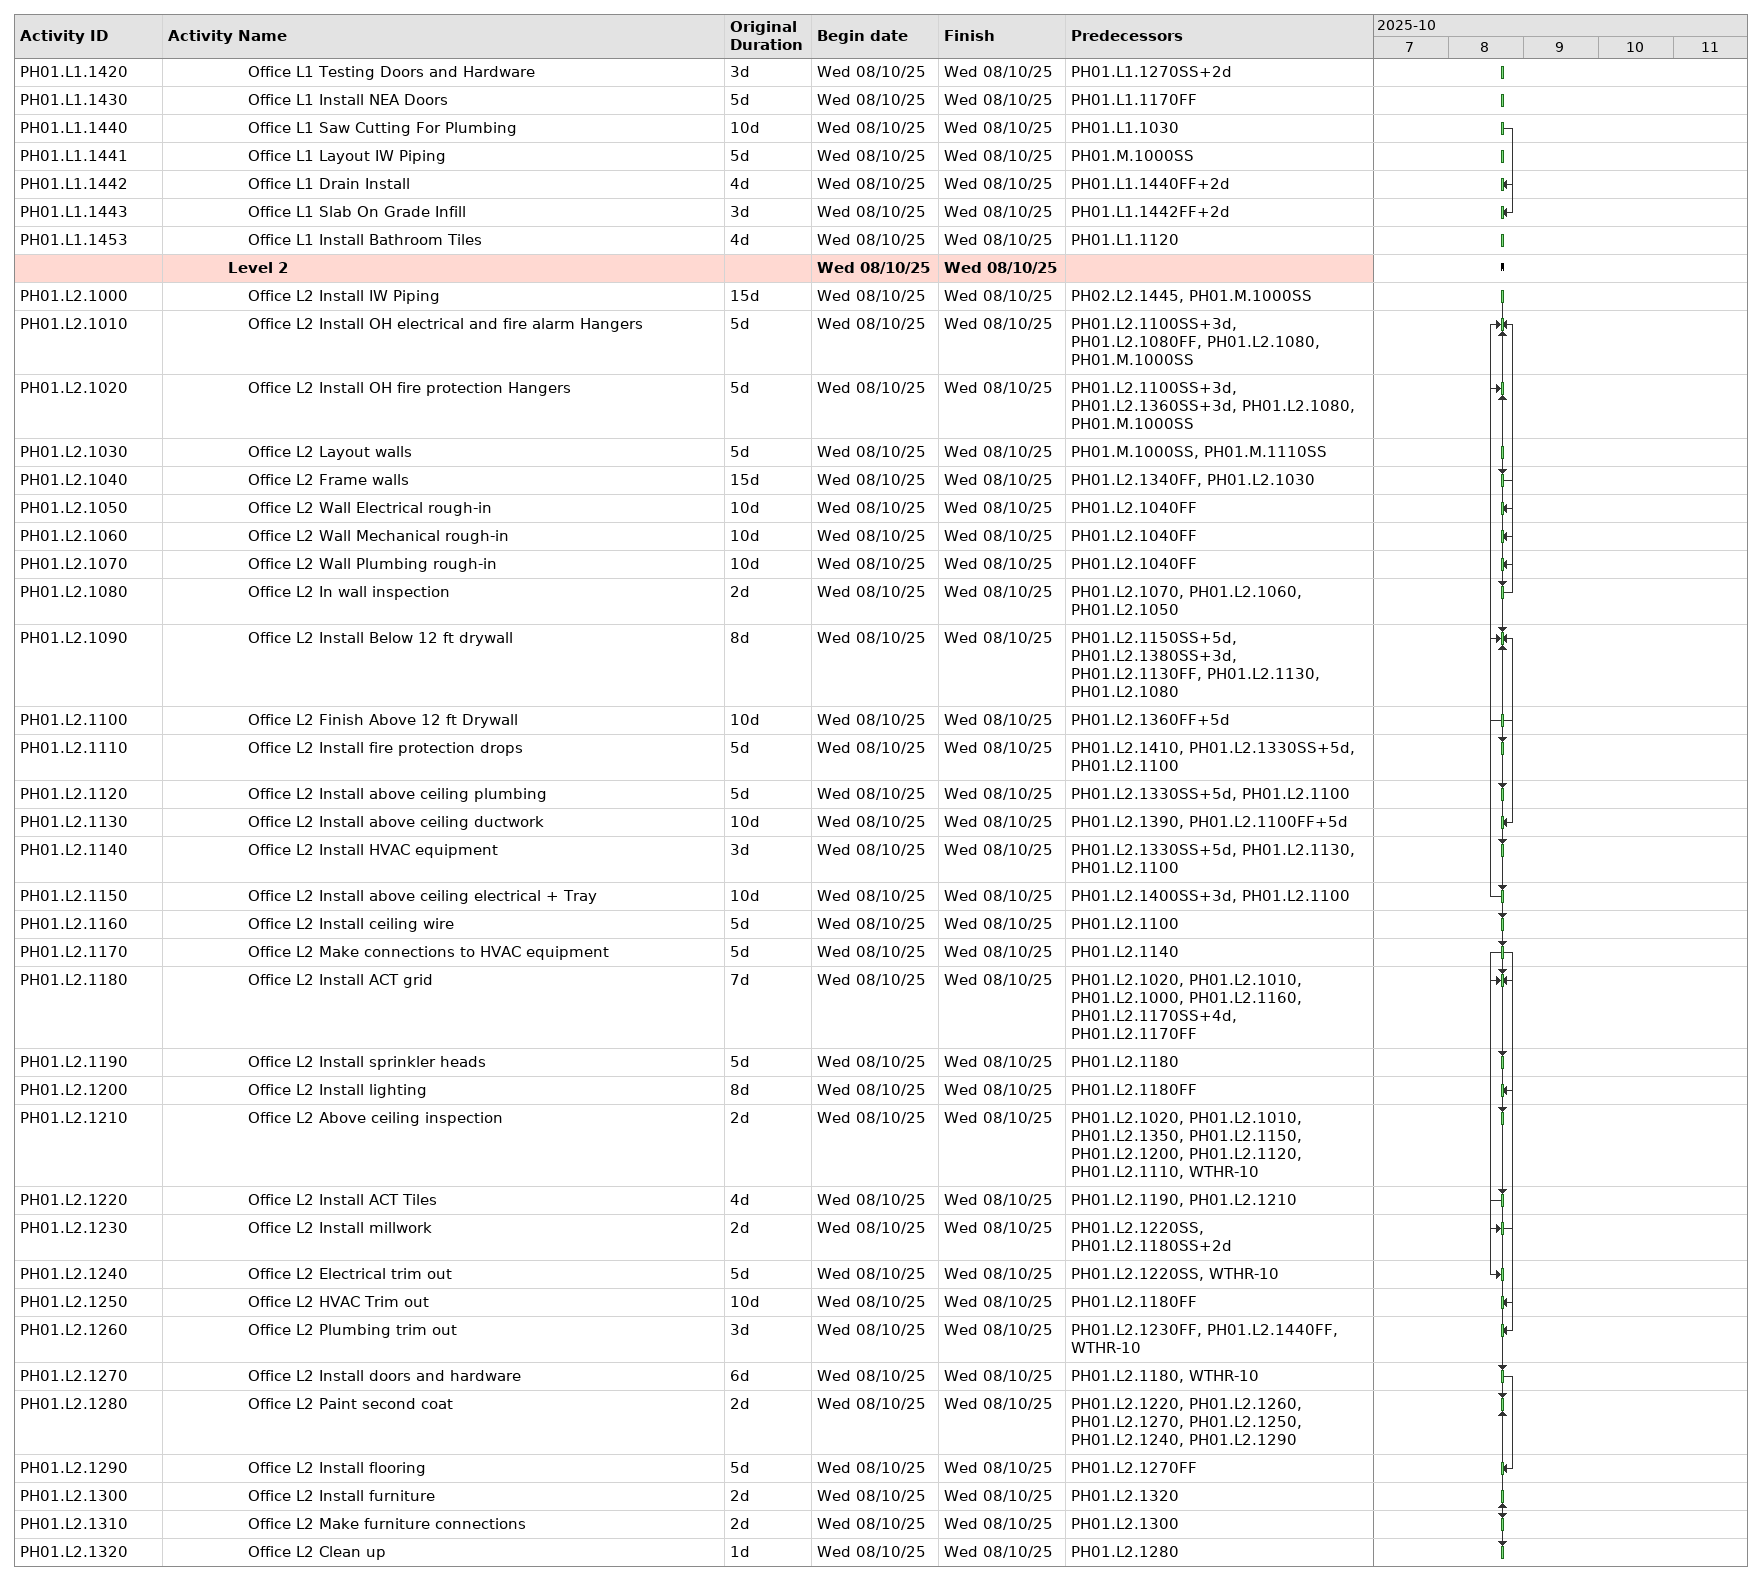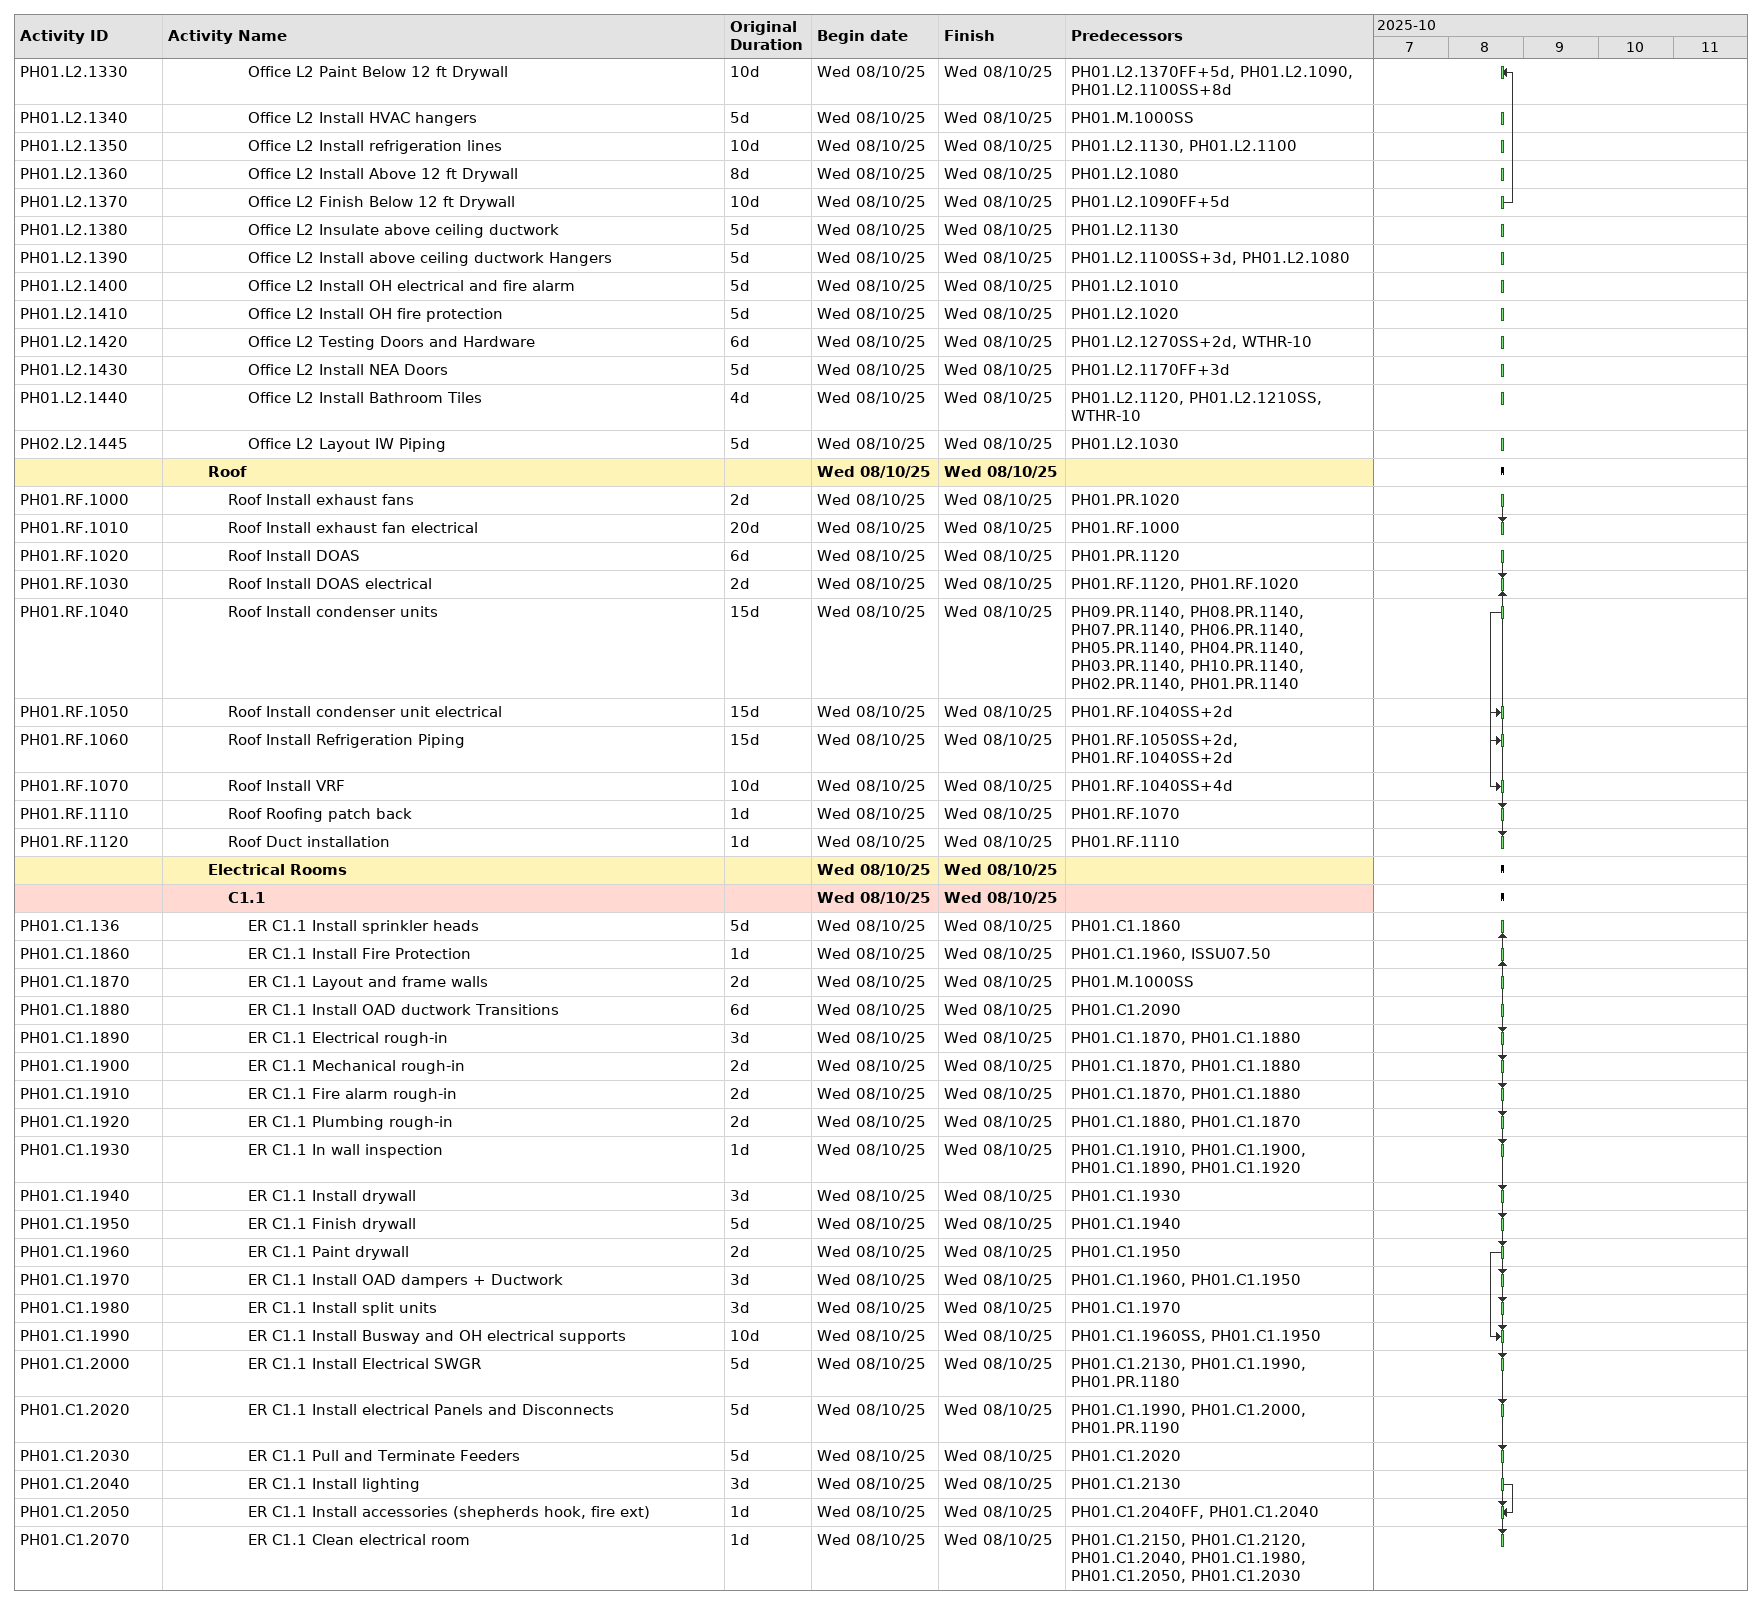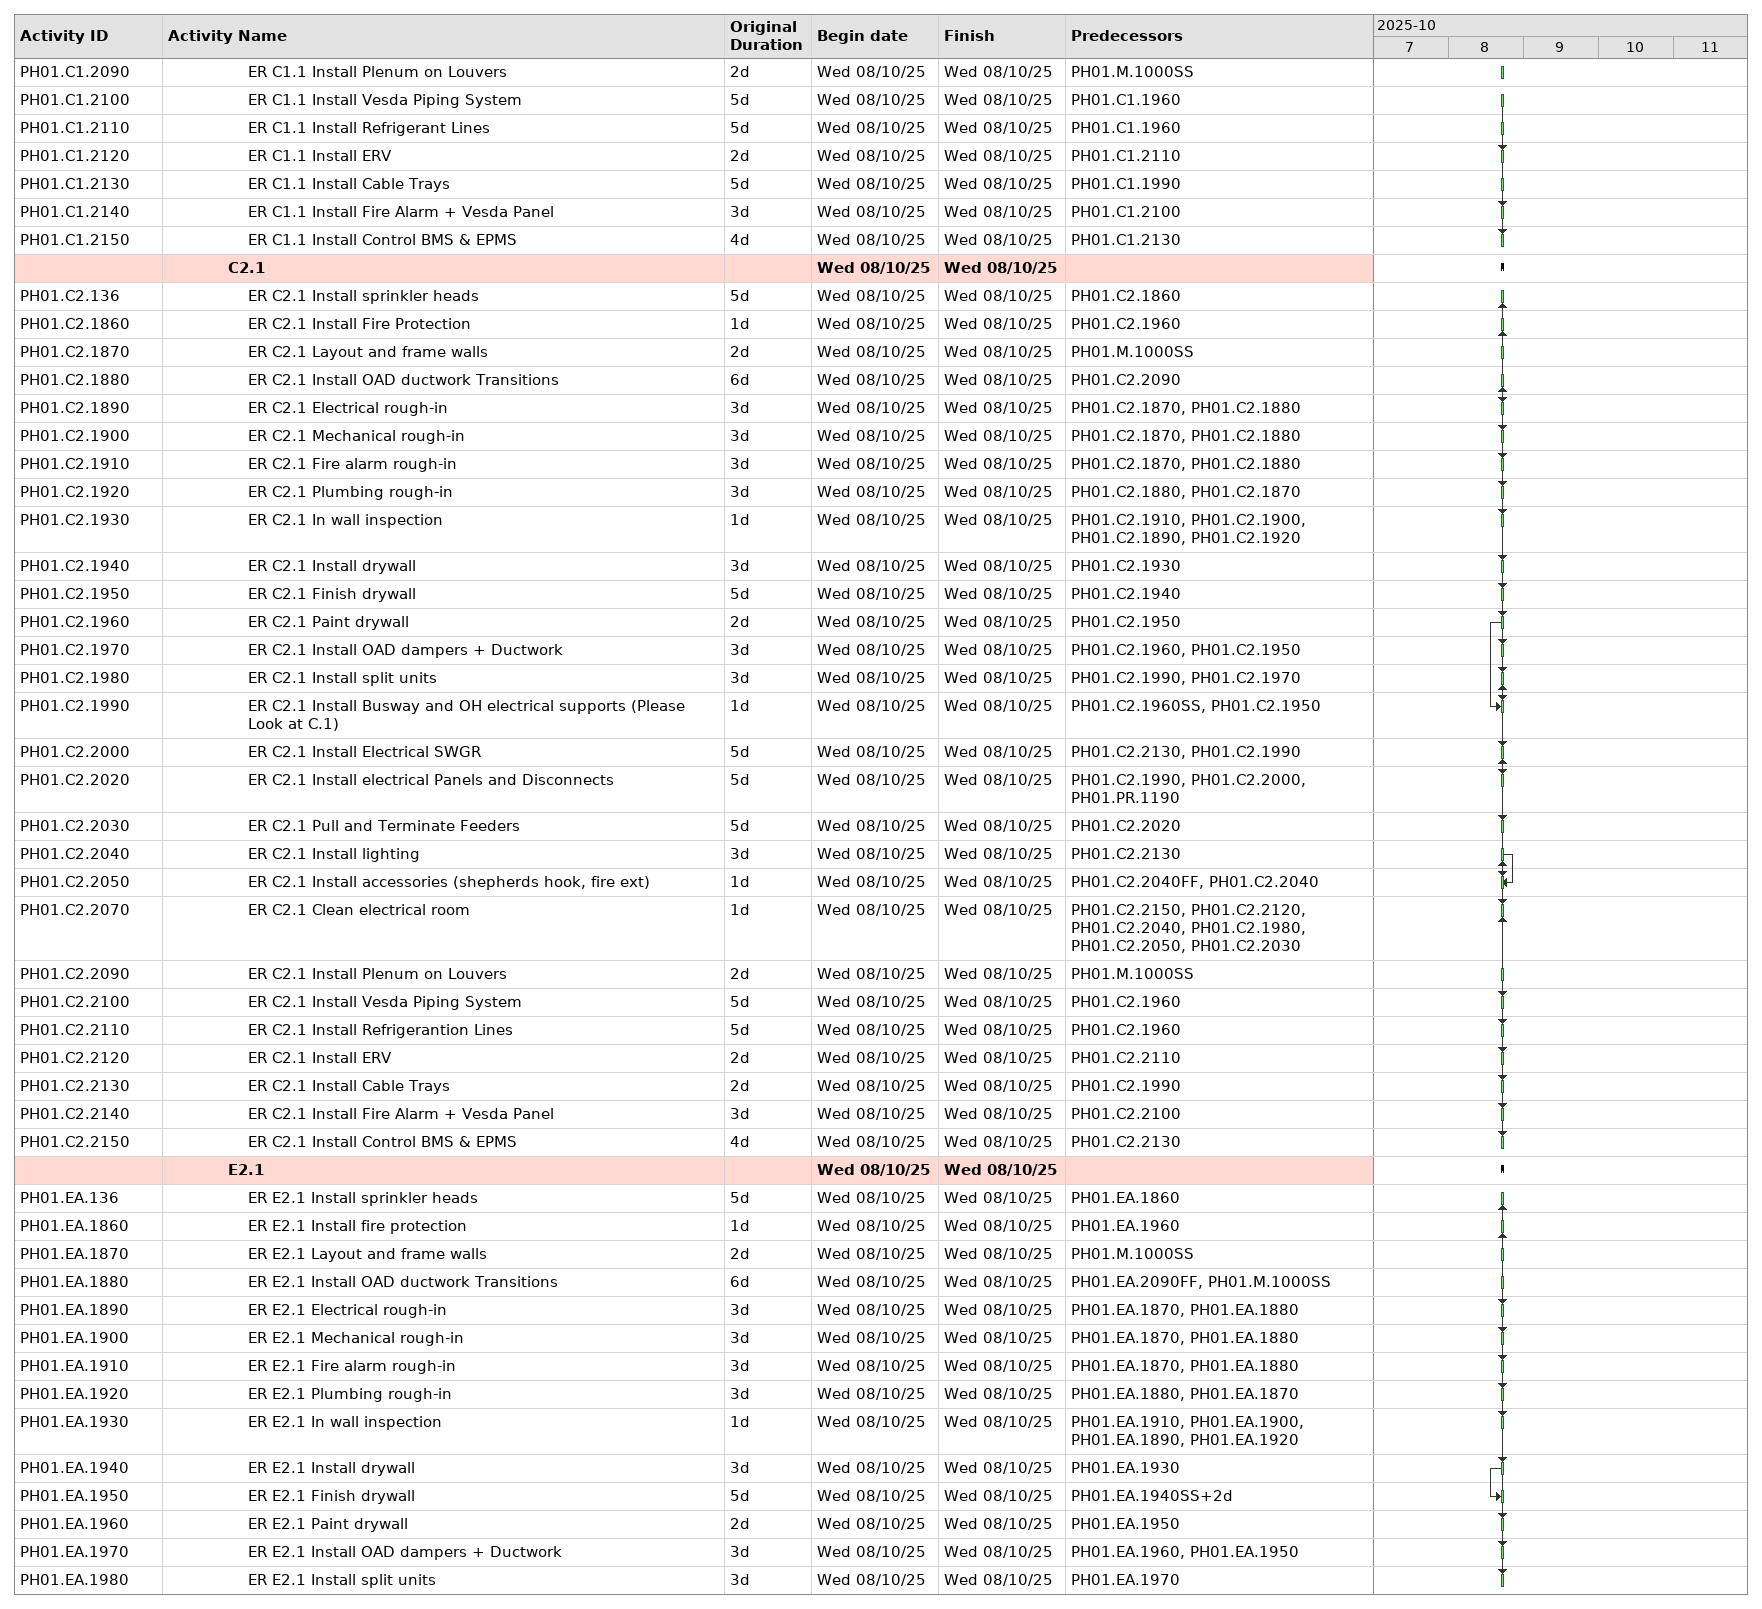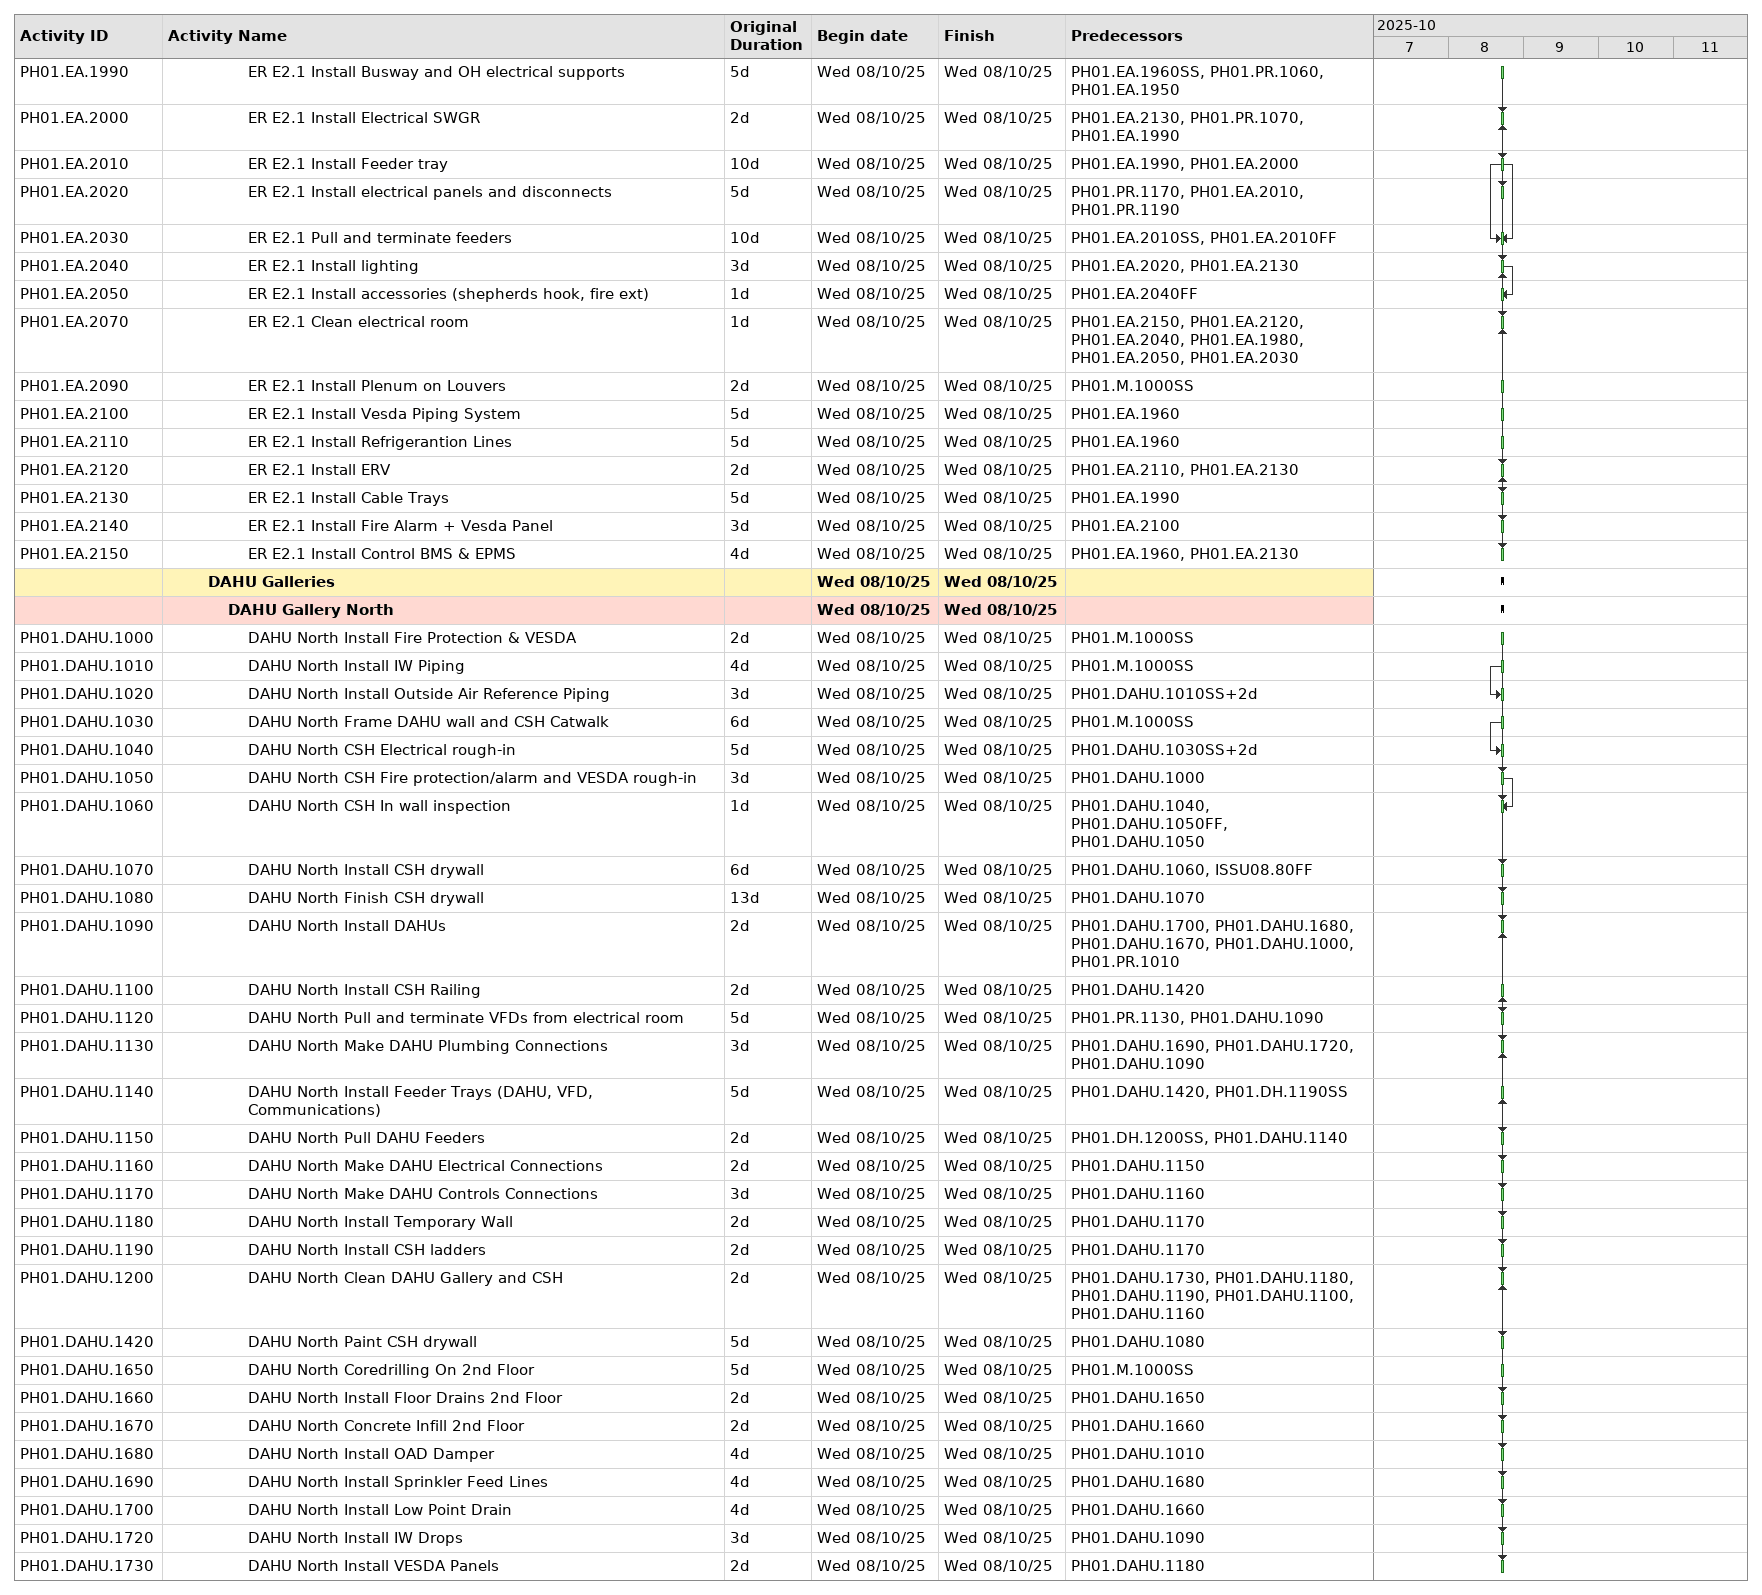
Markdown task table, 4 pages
| ID | Level | Task | Original duration | Start | Finish | Predecessors |
|---|---|---|---|---|---|---|
| PH01.L1.1420 | 5 | Office L1 Testing Doors and Hardware | 3d | 2025-10-08 | 2025-10-08 | PH01.L1.1270SS+2d |
| PH01.L1.1430 | 5 | Office L1 Install NEA Doors | 5d | 2025-10-08 | 2025-10-08 | PH01.L1.1170FF |
| PH01.L1.1440 | 5 | Office L1 Saw Cutting For Plumbing | 10d | 2025-10-08 | 2025-10-08 | PH01.L1.1030 |
| PH01.L1.1441 | 5 | Office L1 Layout IW Piping | 5d | 2025-10-08 | 2025-10-08 | PH01.M.1000SS |
| PH01.L1.1442 | 5 | Office L1 Drain Install | 4d | 2025-10-08 | 2025-10-08 | PH01.L1.1440FF+2d |
| PH01.L1.1443 | 5 | Office L1 Slab On Grade Infill | 3d | 2025-10-08 | 2025-10-08 | PH01.L1.1442FF+2d |
| PH01.L1.1453 | 5 | Office L1 Install Bathroom Tiles | 4d | 2025-10-08 | 2025-10-08 | PH01.L1.1120 |
|  | 4 | **Level 2** |  | 2025-10-08 | 2025-10-08 |  |
| PH01.L2.1000 | 5 | Office L2 Install IW Piping | 15d | 2025-10-08 | 2025-10-08 | PH02.L2.1445, PH01.M.1000SS |
| PH01.L2.1010 | 5 | Office L2 Install OH electrical and fire alarm Hangers | 5d | 2025-10-08 | 2025-10-08 | PH01.L2.1100SS+3d, PH01.L2.1080FF, PH01.L2.1080, PH01.M.1000SS |
| PH01.L2.1020 | 5 | Office L2 Install OH fire protection Hangers | 5d | 2025-10-08 | 2025-10-08 | PH01.L2.1100SS+3d, PH01.L2.1360SS+3d, PH01.L2.1080, PH01.M.1000SS |
| PH01.L2.1030 | 5 | Office L2 Layout walls | 5d | 2025-10-08 | 2025-10-08 | PH01.M.1000SS, PH01.M.1110SS |
| PH01.L2.1040 | 5 | Office L2 Frame walls | 15d | 2025-10-08 | 2025-10-08 | PH01.L2.1340FF, PH01.L2.1030 |
| PH01.L2.1050 | 5 | Office L2 Wall Electrical rough-in | 10d | 2025-10-08 | 2025-10-08 | PH01.L2.1040FF |
| PH01.L2.1060 | 5 | Office L2 Wall Mechanical rough-in | 10d | 2025-10-08 | 2025-10-08 | PH01.L2.1040FF |
| PH01.L2.1070 | 5 | Office L2 Wall Plumbing rough-in | 10d | 2025-10-08 | 2025-10-08 | PH01.L2.1040FF |
| PH01.L2.1080 | 5 | Office L2 In wall inspection | 2d | 2025-10-08 | 2025-10-08 | PH01.L2.1070, PH01.L2.1060, PH01.L2.1050 |
| PH01.L2.1090 | 5 | Office L2 Install Below 12 ft drywall | 8d | 2025-10-08 | 2025-10-08 | PH01.L2.1150SS+5d, PH01.L2.1380SS+3d, PH01.L2.1130FF, PH01.L2.1130, PH01.L2.1080 |
| PH01.L2.1100 | 5 | Office L2 Finish Above 12 ft Drywall | 10d | 2025-10-08 | 2025-10-08 | PH01.L2.1360FF+5d |
| PH01.L2.1110 | 5 | Office L2 Install fire protection drops | 5d | 2025-10-08 | 2025-10-08 | PH01.L2.1410, PH01.L2.1330SS+5d, PH01.L2.1100 |
| PH01.L2.1120 | 5 | Office L2 Install above ceiling plumbing | 5d | 2025-10-08 | 2025-10-08 | PH01.L2.1330SS+5d, PH01.L2.1100 |
| PH01.L2.1130 | 5 | Office L2 Install above ceiling ductwork | 10d | 2025-10-08 | 2025-10-08 | PH01.L2.1390, PH01.L2.1100FF+5d |
| PH01.L2.1140 | 5 | Office L2 Install HVAC equipment | 3d | 2025-10-08 | 2025-10-08 | PH01.L2.1330SS+5d, PH01.L2.1130, PH01.L2.1100 |
| PH01.L2.1150 | 5 | Office L2 Install above ceiling electrical + Tray | 10d | 2025-10-08 | 2025-10-08 | PH01.L2.1400SS+3d, PH01.L2.1100 |
| PH01.L2.1160 | 5 | Office L2 Install ceiling wire | 5d | 2025-10-08 | 2025-10-08 | PH01.L2.1100 |
| PH01.L2.1170 | 5 | Office L2 Make connections to HVAC equipment | 5d | 2025-10-08 | 2025-10-08 | PH01.L2.1140 |
| PH01.L2.1180 | 5 | Office L2 Install ACT grid | 7d | 2025-10-08 | 2025-10-08 | PH01.L2.1020, PH01.L2.1010, PH01.L2.1000, PH01.L2.1160, PH01.L2.1170SS+4d, PH01.L2.1170FF |
| PH01.L2.1190 | 5 | Office L2 Install sprinkler heads | 5d | 2025-10-08 | 2025-10-08 | PH01.L2.1180 |
| PH01.L2.1200 | 5 | Office L2 Install lighting | 8d | 2025-10-08 | 2025-10-08 | PH01.L2.1180FF |
| PH01.L2.1210 | 5 | Office L2 Above ceiling inspection | 2d | 2025-10-08 | 2025-10-08 | PH01.L2.1020, PH01.L2.1010, PH01.L2.1350, PH01.L2.1150, PH01.L2.1200, PH01.L2.1120, PH01.L2.1110, WTHR-10 |
| PH01.L2.1220 | 5 | Office L2 Install ACT Tiles | 4d | 2025-10-08 | 2025-10-08 | PH01.L2.1190, PH01.L2.1210 |
| PH01.L2.1230 | 5 | Office L2 Install millwork | 2d | 2025-10-08 | 2025-10-08 | PH01.L2.1220SS, PH01.L2.1180SS+2d |
| PH01.L2.1240 | 5 | Office L2 Electrical trim out | 5d | 2025-10-08 | 2025-10-08 | PH01.L2.1220SS, WTHR-10 |
| PH01.L2.1250 | 5 | Office L2 HVAC Trim out | 10d | 2025-10-08 | 2025-10-08 | PH01.L2.1180FF |
| PH01.L2.1260 | 5 | Office L2 Plumbing trim out | 3d | 2025-10-08 | 2025-10-08 | PH01.L2.1230FF, PH01.L2.1440FF, WTHR-10 |
| PH01.L2.1270 | 5 | Office L2 Install doors and hardware | 6d | 2025-10-08 | 2025-10-08 | PH01.L2.1180, WTHR-10 |
| PH01.L2.1280 | 5 | Office L2 Paint second coat | 2d | 2025-10-08 | 2025-10-08 | PH01.L2.1220, PH01.L2.1260, PH01.L2.1270, PH01.L2.1250, PH01.L2.1240, PH01.L2.1290 |
| PH01.L2.1290 | 5 | Office L2 Install flooring | 5d | 2025-10-08 | 2025-10-08 | PH01.L2.1270FF |
| PH01.L2.1300 | 5 | Office L2 Install furniture | 2d | 2025-10-08 | 2025-10-08 | PH01.L2.1320 |
| PH01.L2.1310 | 5 | Office L2 Make furniture connections | 2d | 2025-10-08 | 2025-10-08 | PH01.L2.1300 |
| PH01.L2.1320 | 5 | Office L2 Clean up | 1d | 2025-10-08 | 2025-10-08 | PH01.L2.1280 |
| PH01.L2.1330 | 5 | Office L2 Paint Below 12 ft Drywall | 10d | 2025-10-08 | 2025-10-08 | PH01.L2.1370FF+5d, PH01.L2.1090, PH01.L2.1100SS+8d |
| PH01.L2.1340 | 5 | Office L2 Install HVAC hangers | 5d | 2025-10-08 | 2025-10-08 | PH01.M.1000SS |
| PH01.L2.1350 | 5 | Office L2 Install refrigeration lines | 10d | 2025-10-08 | 2025-10-08 | PH01.L2.1130, PH01.L2.1100 |
| PH01.L2.1360 | 5 | Office L2 Install Above 12 ft Drywall | 8d | 2025-10-08 | 2025-10-08 | PH01.L2.1080 |
| PH01.L2.1370 | 5 | Office L2 Finish Below 12 ft Drywall | 10d | 2025-10-08 | 2025-10-08 | PH01.L2.1090FF+5d |
| PH01.L2.1380 | 5 | Office L2 Insulate above ceiling ductwork | 5d | 2025-10-08 | 2025-10-08 | PH01.L2.1130 |
| PH01.L2.1390 | 5 | Office L2 Install above ceiling ductwork Hangers | 5d | 2025-10-08 | 2025-10-08 | PH01.L2.1100SS+3d, PH01.L2.1080 |
| PH01.L2.1400 | 5 | Office L2 Install OH electrical and fire alarm | 5d | 2025-10-08 | 2025-10-08 | PH01.L2.1010 |
| PH01.L2.1410 | 5 | Office L2 Install OH fire protection | 5d | 2025-10-08 | 2025-10-08 | PH01.L2.1020 |
| PH01.L2.1420 | 5 | Office L2 Testing Doors and Hardware | 6d | 2025-10-08 | 2025-10-08 | PH01.L2.1270SS+2d, WTHR-10 |
| PH01.L2.1430 | 5 | Office L2 Install NEA Doors | 5d | 2025-10-08 | 2025-10-08 | PH01.L2.1170FF+3d |
| PH01.L2.1440 | 5 | Office L2 Install Bathroom Tiles | 4d | 2025-10-08 | 2025-10-08 | PH01.L2.1120, PH01.L2.1210SS, WTHR-10 |
| PH02.L2.1445 | 5 | Office L2 Layout IW Piping | 5d | 2025-10-08 | 2025-10-08 | PH01.L2.1030 |
|  | 3 | **Roof** |  | 2025-10-08 | 2025-10-08 |  |
| PH01.RF.1000 | 4 | Roof Install exhaust fans | 2d | 2025-10-08 | 2025-10-08 | PH01.PR.1020 |
| PH01.RF.1010 | 4 | Roof Install exhaust fan electrical | 20d | 2025-10-08 | 2025-10-08 | PH01.RF.1000 |
| PH01.RF.1020 | 4 | Roof Install DOAS | 6d | 2025-10-08 | 2025-10-08 | PH01.PR.1120 |
| PH01.RF.1030 | 4 | Roof Install DOAS electrical | 2d | 2025-10-08 | 2025-10-08 | PH01.RF.1120, PH01.RF.1020 |
| PH01.RF.1040 | 4 | Roof Install condenser units | 15d | 2025-10-08 | 2025-10-08 | PH09.PR.1140, PH08.PR.1140, PH07.PR.1140, PH06.PR.1140, PH05.PR.1140, PH04.PR.1140, PH03.PR.1140, PH10.PR.1140, PH02.PR.1140, PH01.PR.1140 |
| PH01.RF.1050 | 4 | Roof Install condenser unit electrical | 15d | 2025-10-08 | 2025-10-08 | PH01.RF.1040SS+2d |
| PH01.RF.1060 | 4 | Roof Install Refrigeration Piping | 15d | 2025-10-08 | 2025-10-08 | PH01.RF.1050SS+2d, PH01.RF.1040SS+2d |
| PH01.RF.1070 | 4 | Roof Install VRF | 10d | 2025-10-08 | 2025-10-08 | PH01.RF.1040SS+4d |
| PH01.RF.1110 | 4 | Roof Roofing patch back | 1d | 2025-10-08 | 2025-10-08 | PH01.RF.1070 |
| PH01.RF.1120 | 4 | Roof Duct installation | 1d | 2025-10-08 | 2025-10-08 | PH01.RF.1110 |
|  | 3 | **Electrical Rooms** |  | 2025-10-08 | 2025-10-08 |  |
|  | 4 | **C1.1** |  | 2025-10-08 | 2025-10-08 |  |
| PH01.C1.136 | 5 | ER C1.1 Install sprinkler heads | 5d | 2025-10-08 | 2025-10-08 | PH01.C1.1860 |
| PH01.C1.1860 | 5 | ER C1.1 Install Fire Protection | 1d | 2025-10-08 | 2025-10-08 | PH01.C1.1960, ISSU07.50 |
| PH01.C1.1870 | 5 | ER C1.1 Layout and frame walls | 2d | 2025-10-08 | 2025-10-08 | PH01.M.1000SS |
| PH01.C1.1880 | 5 | ER C1.1 Install OAD ductwork Transitions | 6d | 2025-10-08 | 2025-10-08 | PH01.C1.2090 |
| PH01.C1.1890 | 5 | ER C1.1 Electrical rough-in | 3d | 2025-10-08 | 2025-10-08 | PH01.C1.1870, PH01.C1.1880 |
| PH01.C1.1900 | 5 | ER C1.1 Mechanical rough-in | 2d | 2025-10-08 | 2025-10-08 | PH01.C1.1870, PH01.C1.1880 |
| PH01.C1.1910 | 5 | ER C1.1 Fire alarm rough-in | 2d | 2025-10-08 | 2025-10-08 | PH01.C1.1870, PH01.C1.1880 |
| PH01.C1.1920 | 5 | ER C1.1 Plumbing rough-in | 2d | 2025-10-08 | 2025-10-08 | PH01.C1.1880, PH01.C1.1870 |
| PH01.C1.1930 | 5 | ER C1.1 In wall inspection | 1d | 2025-10-08 | 2025-10-08 | PH01.C1.1910, PH01.C1.1900, PH01.C1.1890, PH01.C1.1920 |
| PH01.C1.1940 | 5 | ER C1.1 Install drywall | 3d | 2025-10-08 | 2025-10-08 | PH01.C1.1930 |
| PH01.C1.1950 | 5 | ER C1.1 Finish drywall | 5d | 2025-10-08 | 2025-10-08 | PH01.C1.1940 |
| PH01.C1.1960 | 5 | ER C1.1 Paint drywall | 2d | 2025-10-08 | 2025-10-08 | PH01.C1.1950 |
| PH01.C1.1970 | 5 | ER C1.1 Install OAD dampers + Ductwork | 3d | 2025-10-08 | 2025-10-08 | PH01.C1.1960, PH01.C1.1950 |
| PH01.C1.1980 | 5 | ER C1.1 Install split units | 3d | 2025-10-08 | 2025-10-08 | PH01.C1.1970 |
| PH01.C1.1990 | 5 | ER C1.1 Install Busway and OH electrical supports | 10d | 2025-10-08 | 2025-10-08 | PH01.C1.1960SS, PH01.C1.1950 |
| PH01.C1.2000 | 5 | ER C1.1 Install Electrical SWGR | 5d | 2025-10-08 | 2025-10-08 | PH01.C1.2130, PH01.C1.1990, PH01.PR.1180 |
| PH01.C1.2020 | 5 | ER C1.1 Install electrical Panels and Disconnects | 5d | 2025-10-08 | 2025-10-08 | PH01.C1.1990, PH01.C1.2000, PH01.PR.1190 |
| PH01.C1.2030 | 5 | ER C1.1 Pull and Terminate Feeders | 5d | 2025-10-08 | 2025-10-08 | PH01.C1.2020 |
| PH01.C1.2040 | 5 | ER C1.1 Install lighting | 3d | 2025-10-08 | 2025-10-08 | PH01.C1.2130 |
| PH01.C1.2050 | 5 | ER C1.1 Install accessories (shepherds hook, fire ext) | 1d | 2025-10-08 | 2025-10-08 | PH01.C1.2040FF, PH01.C1.2040 |
| PH01.C1.2070 | 5 | ER C1.1 Clean electrical room | 1d | 2025-10-08 | 2025-10-08 | PH01.C1.2150, PH01.C1.2120, PH01.C1.2040, PH01.C1.1980, PH01.C1.2050, PH01.C1.2030 |
| PH01.C1.2090 | 5 | ER C1.1 Install Plenum on Louvers | 2d | 2025-10-08 | 2025-10-08 | PH01.M.1000SS |
| PH01.C1.2100 | 5 | ER C1.1 Install Vesda Piping System | 5d | 2025-10-08 | 2025-10-08 | PH01.C1.1960 |
| PH01.C1.2110 | 5 | ER C1.1 Install Refrigerant Lines | 5d | 2025-10-08 | 2025-10-08 | PH01.C1.1960 |
| PH01.C1.2120 | 5 | ER C1.1 Install ERV | 2d | 2025-10-08 | 2025-10-08 | PH01.C1.2110 |
| PH01.C1.2130 | 5 | ER C1.1 Install Cable Trays | 5d | 2025-10-08 | 2025-10-08 | PH01.C1.1990 |
| PH01.C1.2140 | 5 | ER C1.1 Install Fire Alarm + Vesda Panel | 3d | 2025-10-08 | 2025-10-08 | PH01.C1.2100 |
| PH01.C1.2150 | 5 | ER C1.1 Install Control BMS & EPMS | 4d | 2025-10-08 | 2025-10-08 | PH01.C1.2130 |
|  | 4 | **C2.1** |  | 2025-10-08 | 2025-10-08 |  |
| PH01.C2.136 | 5 | ER C2.1 Install sprinkler heads | 5d | 2025-10-08 | 2025-10-08 | PH01.C2.1860 |
| PH01.C2.1860 | 5 | ER C2.1 Install Fire Protection | 1d | 2025-10-08 | 2025-10-08 | PH01.C2.1960 |
| PH01.C2.1870 | 5 | ER C2.1 Layout and frame walls | 2d | 2025-10-08 | 2025-10-08 | PH01.M.1000SS |
| PH01.C2.1880 | 5 | ER C2.1 Install OAD ductwork Transitions | 6d | 2025-10-08 | 2025-10-08 | PH01.C2.2090 |
| PH01.C2.1890 | 5 | ER C2.1 Electrical rough-in | 3d | 2025-10-08 | 2025-10-08 | PH01.C2.1870, PH01.C2.1880 |
| PH01.C2.1900 | 5 | ER C2.1 Mechanical rough-in | 3d | 2025-10-08 | 2025-10-08 | PH01.C2.1870, PH01.C2.1880 |
| PH01.C2.1910 | 5 | ER C2.1 Fire alarm rough-in | 3d | 2025-10-08 | 2025-10-08 | PH01.C2.1870, PH01.C2.1880 |
| PH01.C2.1920 | 5 | ER C2.1 Plumbing rough-in | 3d | 2025-10-08 | 2025-10-08 | PH01.C2.1880, PH01.C2.1870 |
| PH01.C2.1930 | 5 | ER C2.1 In wall inspection | 1d | 2025-10-08 | 2025-10-08 | PH01.C2.1910, PH01.C2.1900, PH01.C2.1890, PH01.C2.1920 |
| PH01.C2.1940 | 5 | ER C2.1 Install drywall | 3d | 2025-10-08 | 2025-10-08 | PH01.C2.1930 |
| PH01.C2.1950 | 5 | ER C2.1 Finish drywall | 5d | 2025-10-08 | 2025-10-08 | PH01.C2.1940 |
| PH01.C2.1960 | 5 | ER C2.1 Paint drywall | 2d | 2025-10-08 | 2025-10-08 | PH01.C2.1950 |
| PH01.C2.1970 | 5 | ER C2.1 Install OAD dampers + Ductwork | 3d | 2025-10-08 | 2025-10-08 | PH01.C2.1960, PH01.C2.1950 |
| PH01.C2.1980 | 5 | ER C2.1 Install split units | 3d | 2025-10-08 | 2025-10-08 | PH01.C2.1990, PH01.C2.1970 |
| PH01.C2.1990 | 5 | ER C2.1 Install Busway and OH electrical supports (Please Look at C.1) | 1d | 2025-10-08 | 2025-10-08 | PH01.C2.1960SS, PH01.C2.1950 |
| PH01.C2.2000 | 5 | ER C2.1 Install Electrical SWGR | 5d | 2025-10-08 | 2025-10-08 | PH01.C2.2130, PH01.C2.1990 |
| PH01.C2.2020 | 5 | ER C2.1 Install electrical Panels and Disconnects | 5d | 2025-10-08 | 2025-10-08 | PH01.C2.1990, PH01.C2.2000, PH01.PR.1190 |
| PH01.C2.2030 | 5 | ER C2.1 Pull and Terminate Feeders | 5d | 2025-10-08 | 2025-10-08 | PH01.C2.2020 |
| PH01.C2.2040 | 5 | ER C2.1 Install lighting | 3d | 2025-10-08 | 2025-10-08 | PH01.C2.2130 |
| PH01.C2.2050 | 5 | ER C2.1 Install accessories (shepherds hook, fire ext) | 1d | 2025-10-08 | 2025-10-08 | PH01.C2.2040FF, PH01.C2.2040 |
| PH01.C2.2070 | 5 | ER C2.1 Clean electrical room | 1d | 2025-10-08 | 2025-10-08 | PH01.C2.2150, PH01.C2.2120, PH01.C2.2040, PH01.C2.1980, PH01.C2.2050, PH01.C2.2030 |
| PH01.C2.2090 | 5 | ER C2.1 Install Plenum on Louvers | 2d | 2025-10-08 | 2025-10-08 | PH01.M.1000SS |
| PH01.C2.2100 | 5 | ER C2.1 Install Vesda Piping System | 5d | 2025-10-08 | 2025-10-08 | PH01.C2.1960 |
| PH01.C2.2110 | 5 | ER C2.1 Install Refrigerantion Lines | 5d | 2025-10-08 | 2025-10-08 | PH01.C2.1960 |
| PH01.C2.2120 | 5 | ER C2.1 Install ERV | 2d | 2025-10-08 | 2025-10-08 | PH01.C2.2110 |
| PH01.C2.2130 | 5 | ER C2.1 Install Cable Trays | 2d | 2025-10-08 | 2025-10-08 | PH01.C2.1990 |
| PH01.C2.2140 | 5 | ER C2.1 Install Fire Alarm + Vesda Panel | 3d | 2025-10-08 | 2025-10-08 | PH01.C2.2100 |
| PH01.C2.2150 | 5 | ER C2.1 Install Control BMS & EPMS | 4d | 2025-10-08 | 2025-10-08 | PH01.C2.2130 |
|  | 4 | **E2.1** |  | 2025-10-08 | 2025-10-08 |  |
| PH01.EA.136 | 5 | ER E2.1 Install sprinkler heads | 5d | 2025-10-08 | 2025-10-08 | PH01.EA.1860 |
| PH01.EA.1860 | 5 | ER E2.1 Install fire protection | 1d | 2025-10-08 | 2025-10-08 | PH01.EA.1960 |
| PH01.EA.1870 | 5 | ER E2.1 Layout and frame walls | 2d | 2025-10-08 | 2025-10-08 | PH01.M.1000SS |
| PH01.EA.1880 | 5 | ER E2.1 Install OAD ductwork Transitions | 6d | 2025-10-08 | 2025-10-08 | PH01.EA.2090FF, PH01.M.1000SS |
| PH01.EA.1890 | 5 | ER E2.1 Electrical rough-in | 3d | 2025-10-08 | 2025-10-08 | PH01.EA.1870, PH01.EA.1880 |
| PH01.EA.1900 | 5 | ER E2.1 Mechanical rough-in | 3d | 2025-10-08 | 2025-10-08 | PH01.EA.1870, PH01.EA.1880 |
| PH01.EA.1910 | 5 | ER E2.1 Fire alarm rough-in | 3d | 2025-10-08 | 2025-10-08 | PH01.EA.1870, PH01.EA.1880 |
| PH01.EA.1920 | 5 | ER E2.1 Plumbing rough-in | 3d | 2025-10-08 | 2025-10-08 | PH01.EA.1880, PH01.EA.1870 |
| PH01.EA.1930 | 5 | ER E2.1 In wall inspection | 1d | 2025-10-08 | 2025-10-08 | PH01.EA.1910, PH01.EA.1900, PH01.EA.1890, PH01.EA.1920 |
| PH01.EA.1940 | 5 | ER E2.1 Install drywall | 3d | 2025-10-08 | 2025-10-08 | PH01.EA.1930 |
| PH01.EA.1950 | 5 | ER E2.1 Finish drywall | 5d | 2025-10-08 | 2025-10-08 | PH01.EA.1940SS+2d |
| PH01.EA.1960 | 5 | ER E2.1 Paint drywall | 2d | 2025-10-08 | 2025-10-08 | PH01.EA.1950 |
| PH01.EA.1970 | 5 | ER E2.1 Install OAD dampers + Ductwork | 3d | 2025-10-08 | 2025-10-08 | PH01.EA.1960, PH01.EA.1950 |
| PH01.EA.1980 | 5 | ER E2.1 Install split units | 3d | 2025-10-08 | 2025-10-08 | PH01.EA.1970 |
| PH01.EA.1990 | 5 | ER E2.1 Install Busway and OH electrical supports | 5d | 2025-10-08 | 2025-10-08 | PH01.EA.1960SS, PH01.PR.1060, PH01.EA.1950 |
| PH01.EA.2000 | 5 | ER E2.1 Install Electrical SWGR | 2d | 2025-10-08 | 2025-10-08 | PH01.EA.2130, PH01.PR.1070, PH01.EA.1990 |
| PH01.EA.2010 | 5 | ER E2.1 Install Feeder tray | 10d | 2025-10-08 | 2025-10-08 | PH01.EA.1990, PH01.EA.2000 |
| PH01.EA.2020 | 5 | ER E2.1 Install electrical panels and disconnects | 5d | 2025-10-08 | 2025-10-08 | PH01.PR.1170, PH01.EA.2010, PH01.PR.1190 |
| PH01.EA.2030 | 5 | ER E2.1 Pull and terminate feeders | 10d | 2025-10-08 | 2025-10-08 | PH01.EA.2010SS, PH01.EA.2010FF |
| PH01.EA.2040 | 5 | ER E2.1 Install lighting | 3d | 2025-10-08 | 2025-10-08 | PH01.EA.2020, PH01.EA.2130 |
| PH01.EA.2050 | 5 | ER E2.1 Install accessories (shepherds hook, fire ext) | 1d | 2025-10-08 | 2025-10-08 | PH01.EA.2040FF |
| PH01.EA.2070 | 5 | ER E2.1 Clean electrical room | 1d | 2025-10-08 | 2025-10-08 | PH01.EA.2150, PH01.EA.2120, PH01.EA.2040, PH01.EA.1980, PH01.EA.2050, PH01.EA.2030 |
| PH01.EA.2090 | 5 | ER E2.1 Install Plenum on Louvers | 2d | 2025-10-08 | 2025-10-08 | PH01.M.1000SS |
| PH01.EA.2100 | 5 | ER E2.1 Install Vesda Piping System | 5d | 2025-10-08 | 2025-10-08 | PH01.EA.1960 |
| PH01.EA.2110 | 5 | ER E2.1 Install Refrigerantion Lines | 5d | 2025-10-08 | 2025-10-08 | PH01.EA.1960 |
| PH01.EA.2120 | 5 | ER E2.1 Install ERV | 2d | 2025-10-08 | 2025-10-08 | PH01.EA.2110, PH01.EA.2130 |
| PH01.EA.2130 | 5 | ER E2.1 Install Cable Trays | 5d | 2025-10-08 | 2025-10-08 | PH01.EA.1990 |
| PH01.EA.2140 | 5 | ER E2.1 Install Fire Alarm + Vesda Panel | 3d | 2025-10-08 | 2025-10-08 | PH01.EA.2100 |
| PH01.EA.2150 | 5 | ER E2.1 Install Control BMS & EPMS | 4d | 2025-10-08 | 2025-10-08 | PH01.EA.1960, PH01.EA.2130 |
|  | 3 | **DAHU Galleries** |  | 2025-10-08 | 2025-10-08 |  |
|  | 4 | **DAHU Gallery North** |  | 2025-10-08 | 2025-10-08 |  |
| PH01.DAHU.1000 | 5 | DAHU North Install Fire Protection & VESDA | 2d | 2025-10-08 | 2025-10-08 | PH01.M.1000SS |
| PH01.DAHU.1010 | 5 | DAHU North Install IW Piping | 4d | 2025-10-08 | 2025-10-08 | PH01.M.1000SS |
| PH01.DAHU.1020 | 5 | DAHU North Install Outside Air Reference Piping | 3d | 2025-10-08 | 2025-10-08 | PH01.DAHU.1010SS+2d |
| PH01.DAHU.1030 | 5 | DAHU North Frame DAHU wall and CSH Catwalk | 6d | 2025-10-08 | 2025-10-08 | PH01.M.1000SS |
| PH01.DAHU.1040 | 5 | DAHU North CSH Electrical rough-in | 5d | 2025-10-08 | 2025-10-08 | PH01.DAHU.1030SS+2d |
| PH01.DAHU.1050 | 5 | DAHU North CSH Fire protection/alarm and VESDA rough-in | 3d | 2025-10-08 | 2025-10-08 | PH01.DAHU.1000 |
| PH01.DAHU.1060 | 5 | DAHU North CSH In wall inspection | 1d | 2025-10-08 | 2025-10-08 | PH01.DAHU.1040, PH01.DAHU.1050FF, PH01.DAHU.1050 |
| PH01.DAHU.1070 | 5 | DAHU North Install CSH drywall | 6d | 2025-10-08 | 2025-10-08 | PH01.DAHU.1060, ISSU08.80FF |
| PH01.DAHU.1080 | 5 | DAHU North Finish CSH drywall | 13d | 2025-10-08 | 2025-10-08 | PH01.DAHU.1070 |
| PH01.DAHU.1090 | 5 | DAHU North Install DAHUs | 2d | 2025-10-08 | 2025-10-08 | PH01.DAHU.1700, PH01.DAHU.1680, PH01.DAHU.1670, PH01.DAHU.1000, PH01.PR.1010 |
| PH01.DAHU.1100 | 5 | DAHU North Install CSH Railing | 2d | 2025-10-08 | 2025-10-08 | PH01.DAHU.1420 |
| PH01.DAHU.1120 | 5 | DAHU North Pull and terminate VFDs from electrical room | 5d | 2025-10-08 | 2025-10-08 | PH01.PR.1130, PH01.DAHU.1090 |
| PH01.DAHU.1130 | 5 | DAHU North Make DAHU Plumbing Connections | 3d | 2025-10-08 | 2025-10-08 | PH01.DAHU.1690, PH01.DAHU.1720, PH01.DAHU.1090 |
| PH01.DAHU.1140 | 5 | DAHU North Install Feeder Trays (DAHU, VFD, Communications) | 5d | 2025-10-08 | 2025-10-08 | PH01.DAHU.1420, PH01.DH.1190SS |
| PH01.DAHU.1150 | 5 | DAHU North Pull DAHU Feeders | 2d | 2025-10-08 | 2025-10-08 | PH01.DH.1200SS, PH01.DAHU.1140 |
| PH01.DAHU.1160 | 5 | DAHU North Make DAHU Electrical Connections | 2d | 2025-10-08 | 2025-10-08 | PH01.DAHU.1150 |
| PH01.DAHU.1170 | 5 | DAHU North Make DAHU Controls Connections | 3d | 2025-10-08 | 2025-10-08 | PH01.DAHU.1160 |
| PH01.DAHU.1180 | 5 | DAHU North Install Temporary Wall | 2d | 2025-10-08 | 2025-10-08 | PH01.DAHU.1170 |
| PH01.DAHU.1190 | 5 | DAHU North Install CSH ladders | 2d | 2025-10-08 | 2025-10-08 | PH01.DAHU.1170 |
| PH01.DAHU.1200 | 5 | DAHU North Clean DAHU Gallery and CSH | 2d | 2025-10-08 | 2025-10-08 | PH01.DAHU.1730, PH01.DAHU.1180, PH01.DAHU.1190, PH01.DAHU.1100, PH01.DAHU.1160 |
| PH01.DAHU.1420 | 5 | DAHU North Paint CSH drywall | 5d | 2025-10-08 | 2025-10-08 | PH01.DAHU.1080 |
| PH01.DAHU.1650 | 5 | DAHU North Coredrilling On 2nd Floor | 5d | 2025-10-08 | 2025-10-08 | PH01.M.1000SS |
| PH01.DAHU.1660 | 5 | DAHU North Install Floor Drains 2nd Floor | 2d | 2025-10-08 | 2025-10-08 | PH01.DAHU.1650 |
| PH01.DAHU.1670 | 5 | DAHU North Concrete Infill 2nd Floor | 2d | 2025-10-08 | 2025-10-08 | PH01.DAHU.1660 |
| PH01.DAHU.1680 | 5 | DAHU North Install OAD Damper | 4d | 2025-10-08 | 2025-10-08 | PH01.DAHU.1010 |
| PH01.DAHU.1690 | 5 | DAHU North Install Sprinkler Feed Lines | 4d | 2025-10-08 | 2025-10-08 | PH01.DAHU.1680 |
| PH01.DAHU.1700 | 5 | DAHU North Install Low Point Drain | 4d | 2025-10-08 | 2025-10-08 | PH01.DAHU.1660 |
| PH01.DAHU.1720 | 5 | DAHU North Install IW Drops | 3d | 2025-10-08 | 2025-10-08 | PH01.DAHU.1090 |
| PH01.DAHU.1730 | 5 | DAHU North Install VESDA Panels | 2d | 2025-10-08 | 2025-10-08 | PH01.DAHU.1180 |
